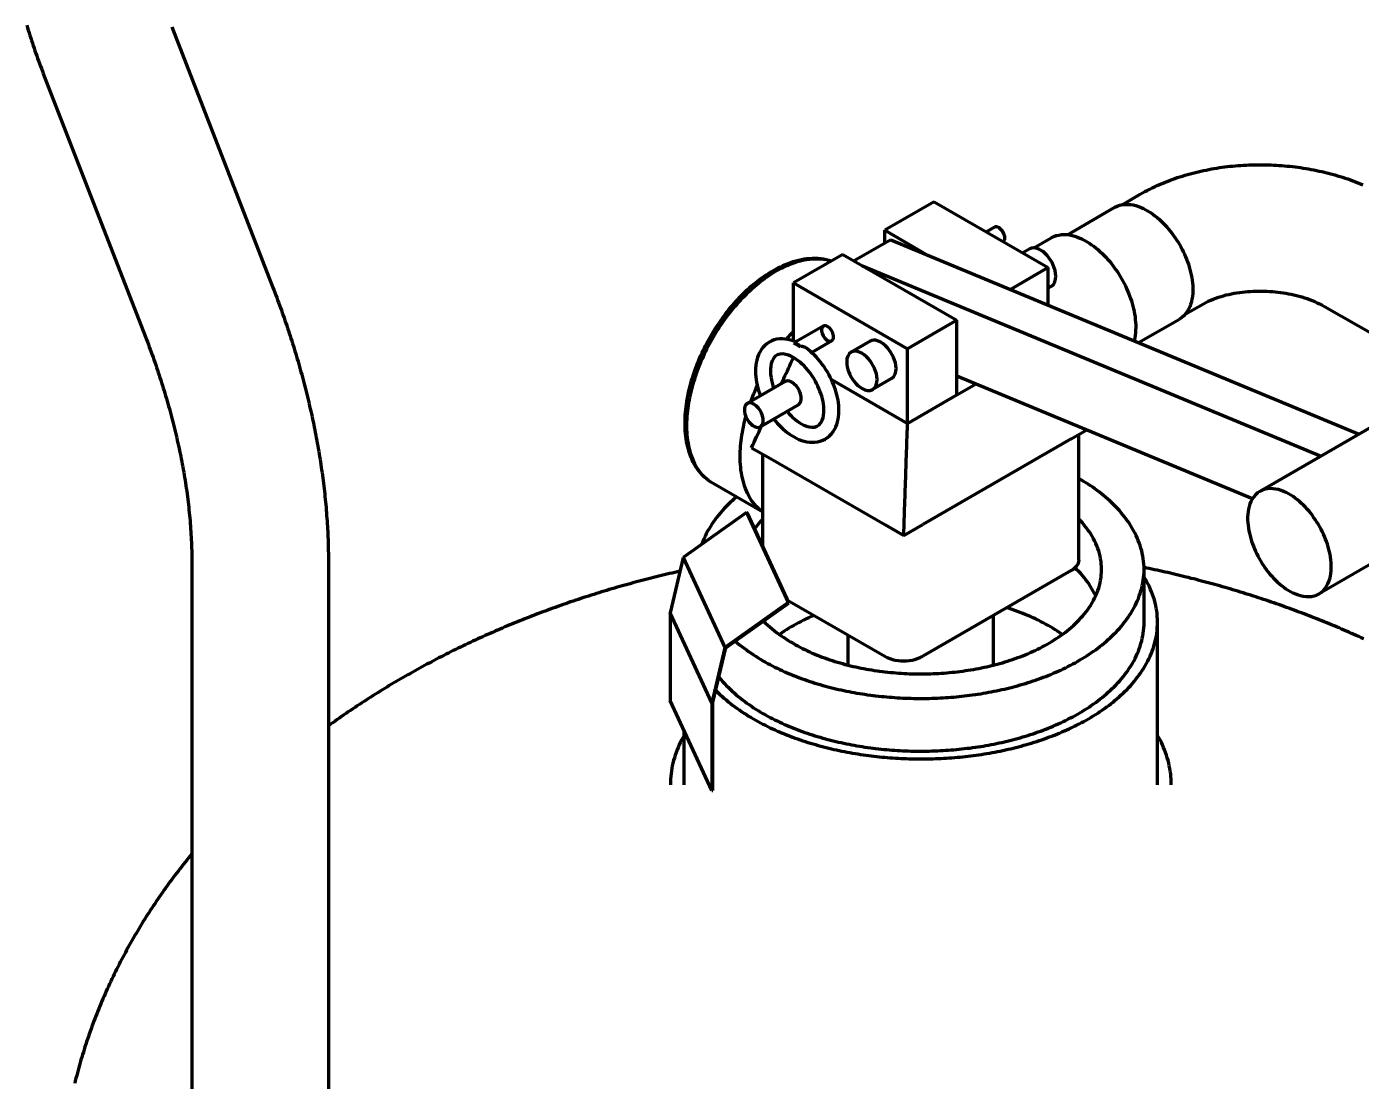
# Model space of a CAD drawing. Header units: millimetres. Extents: x 0 to 2382, y 0 to 420.
# Drawn here: x 309.3 to 334.11, y 125.02 to 144.63 of the extents above; entities that cross this region are included whole.
import ezdxf

# ---------------------------------------------------------------- set-up
doc = ezdxf.new("R2010")
doc.units = ezdxf.units.MM
doc.layers.add('01-VISIBLE', color=7, linetype='CONTINUOUS', lineweight=70)

msp = doc.modelspace()

# ---------------------------------------------------------------- linework, layer by layer
at = {"layer": '01-VISIBLE'}
for p, q in [((311.993, 144.629), (313.874, 139.78)), ((309.625, 143.71), (311.506, 138.862)), ((329.661, 141.319), (329.998, 141.514)), ((326.167, 141.374), (325.248, 140.844)), ((326.167, 141.374), (328.288, 140.15)), ((328.645, 140.762), (329.527, 141.271)), ((325.248, 140.604), (325.248, 140.844)), ((325.248, 140.844), (326.045, 140.384)), ((327.289, 140.901), (327.138, 140.814)), ((328.018, 140.515), (328.345, 140.704)), ((325.36, 140.668), (324.678, 140.275)), ((325.36, 140.668), (334.066, 137.054)), ((327.947, 140.496), (327.818, 140.422)), ((324.47, 140.395), (323.551, 139.864)), ((324.47, 140.395), (326.591, 139.17)), ((324.834, 140.184), (333.359, 136.646)), ((328.288, 140.15), (327.586, 139.744)), ((328.288, 139.452), (328.288, 140.15)), ((323.551, 138.786), (323.551, 139.864)), ((323.551, 139.864), (325.672, 138.639)), ((328.347, 139.803), (328.288, 139.77)), ((330.836, 139.284), (331.173, 139.479)), ((329.969, 138.755), (330.727, 139.192)), ((333.423, 139.429), (337.045, 137.355)), ((324.107, 139.064), (323.593, 138.767)), ((326.591, 139.17), (325.672, 138.639)), ((326.591, 137.782), (326.591, 139.17)), ((324.267, 138.786), (323.893, 138.57)), ((324.977, 138.782), (324.624, 138.577)), ((323.551, 138.476), (323.551, 138.478)), ((323.551, 138.476), (323.591, 138.453)), ((325.672, 137.251), (325.672, 138.639)), ((323.397, 138.031), (322.69, 137.623)), ((324.259, 138.067), (325.672, 137.251)), ((325.377, 138.089), (325.024, 137.885)), ((326.591, 138.136), (332.085, 135.855)), ((326.591, 137.782), (326.948, 137.988)), ((325.672, 137.251), (326.591, 137.782)), ((335.333, 137.786), (332.222, 135.99)), ((323.647, 137.598), (322.94, 137.19)), ((328.713, 136.965), (325.955, 135.373)), ((328.713, 136.965), (329.005, 137.134)), ((328.859, 134.72), (328.859, 137.05)), ((322.773, 136.802), (323.126, 136.598)), ((322.98, 134.961), (322.98, 136.683)), ((323.126, 136.598), (325.248, 135.373)), ((322.98, 135.602), (322.058, 136.135)), ((336.433, 135.881), (333.322, 134.084)), ((322.679, 135.598), (321.503, 134.76)), ((322.679, 135.598), (323.456, 133.925)), ((322.69, 135.586), (322.679, 135.598)), ((322.69, 135.586), (323.466, 133.913)), ((325.248, 135.373), (325.601, 135.169)), ((325.601, 135.169), (325.955, 135.373)), ((321.503, 134.76), (321.259, 133.734)), ((321.503, 134.76), (322.279, 133.086)), ((312.367, 134.692), (312.367, 104.92)), ((314.907, 134.692), (314.907, 104.92)), ((328.713, 134.516), (325.955, 132.924)), ((330.07, 133.557), (330.07, 134.536)), ((321.259, 133.734), (321.259, 132.099)), ((322.036, 132.061), (321.259, 133.734)), ((323.456, 133.925), (322.279, 133.086)), ((322.296, 133.079), (323.466, 133.913)), ((323.442, 133.967), (325.248, 132.924)), ((323.466, 133.913), (323.456, 133.925)), ((327.27, 132.76), (327.27, 133.683)), ((330.32, 130.535), (330.32, 133.557)), ((324.57, 132.76), (324.57, 133.315)), ((322.279, 133.086), (322.036, 132.061)), ((322.055, 132.062), (322.296, 133.079)), ((322.036, 130.426), (321.259, 132.099)), ((322.036, 132.061), (322.036, 130.426)), ((322.055, 130.429), (322.055, 132.062)), ((321.52, 130.535), (321.52, 131.538)), ((322.036, 130.426), (322.055, 130.429))]:
    msp.add_line(p, q, dxfattribs=at)
for points in [[(309.298, 144.657), (309.313, 144.609), (309.327, 144.561), (309.342, 144.513), (309.358, 144.465), (309.373, 144.418), (309.389, 144.37), (309.404, 144.322), (309.42, 144.275), (309.436, 144.227), (309.452, 144.18), (309.469, 144.133), (309.485, 144.086), (309.502, 144.038), (309.519, 143.991), (309.536, 143.944), (309.554, 143.897), (309.571, 143.85), (309.589, 143.803), (309.607, 143.757), (309.625, 143.71)], [(329.998, 141.514), (330.042, 141.539), (330.086, 141.563), (330.13, 141.586), (330.175, 141.609), (330.22, 141.632), (330.266, 141.653), (330.312, 141.674), (330.358, 141.695), (330.404, 141.715), (330.45, 141.734), (330.497, 141.753), (330.544, 141.771), (330.591, 141.788), (330.639, 141.805), (330.687, 141.822), (330.734, 141.837), (330.782, 141.852), (330.831, 141.867), (330.879, 141.881), (330.928, 141.895), (330.976, 141.908), (331.025, 141.92), (331.074, 141.932), (331.123, 141.943), (331.172, 141.954), (331.222, 141.964), (331.271, 141.974), (331.321, 141.983), (331.37, 141.992), (331.42, 142), (331.47, 142.008), (331.52, 142.015), (331.569, 142.021), (331.619, 142.028), (331.67, 142.033), (331.72, 142.038), (331.77, 142.043), (331.82, 142.047), (331.87, 142.051), (331.921, 142.054), (331.971, 142.057), (332.021, 142.059), (332.072, 142.06), (332.122, 142.062), (332.172, 142.062), (332.223, 142.062), (332.273, 142.062), (332.323, 142.061), (332.374, 142.06), (332.424, 142.058), (332.474, 142.056), (332.525, 142.054), (332.575, 142.05), (332.625, 142.047), (332.675, 142.043), (332.726, 142.038), (332.776, 142.033), (332.826, 142.027), (332.876, 142.021), (332.926, 142.015), (332.976, 142.008), (333.025, 142), (333.075, 141.992), (333.125, 141.984), (333.174, 141.975), (333.224, 141.966), (333.273, 141.956), (333.323, 141.945), (333.372, 141.934), (333.421, 141.923), (333.47, 141.911), (333.519, 141.899), (333.567, 141.886), (333.616, 141.872), (333.664, 141.858), (333.712, 141.844), (333.761, 141.829), (333.809, 141.814), (333.856, 141.798), (333.904, 141.781), (333.951, 141.764), (333.999, 141.746), (334.046, 141.728), (334.092, 141.71), (334.139, 141.691)], [(329.527, 141.271), (329.572, 141.293), (329.62, 141.31), (329.669, 141.321), (329.719, 141.326), (329.769, 141.326), (329.82, 141.322), (329.869, 141.314), (329.918, 141.302), (329.966, 141.286), (330.013, 141.268), (330.059, 141.247), (330.104, 141.224), (330.148, 141.199), (330.19, 141.172), (330.232, 141.143), (330.272, 141.113), (330.312, 141.081), (330.35, 141.048), (330.387, 141.014), (330.423, 140.979), (330.458, 140.942), (330.492, 140.905), (330.525, 140.867), (330.557, 140.828), (330.588, 140.788), (330.618, 140.747), (330.646, 140.706), (330.674, 140.664), (330.701, 140.621), (330.727, 140.578), (330.752, 140.534), (330.775, 140.489), (330.798, 140.444), (330.819, 140.398), (330.839, 140.352), (330.858, 140.305), (330.876, 140.258), (330.893, 140.211), (330.908, 140.163), (330.922, 140.114), (330.935, 140.065), (330.946, 140.016), (330.955, 139.966), (330.963, 139.917), (330.969, 139.867), (330.973, 139.816), (330.975, 139.766), (330.975, 139.715), (330.973, 139.665), (330.968, 139.615), (330.96, 139.565), (330.949, 139.516), (330.935, 139.467), (330.918, 139.42), (330.896, 139.374), (330.871, 139.331), (330.841, 139.29), (330.807, 139.253), (330.769, 139.22), (330.727, 139.192)], [(327.369, 140.893), (327.357, 140.899), (327.344, 140.904), (327.33, 140.907), (327.316, 140.908), (327.302, 140.906), (327.289, 140.901)], [(327.457, 140.629), (327.48, 140.674), (327.48, 140.726), (327.465, 140.775), (327.442, 140.821), (327.409, 140.861), (327.369, 140.893)], [(328.345, 140.704), (328.39, 140.727), (328.437, 140.744), (328.486, 140.756), (328.535, 140.763), (328.585, 140.765), (328.635, 140.763), (328.685, 140.757), (328.734, 140.747), (328.783, 140.734), (328.83, 140.718), (328.877, 140.699), (328.922, 140.679), (328.967, 140.656), (329.01, 140.631), (329.053, 140.605), (329.094, 140.576), (329.135, 140.547), (329.174, 140.516), (329.213, 140.484), (329.25, 140.451), (329.287, 140.417), (329.322, 140.382), (329.357, 140.345), (329.391, 140.308), (329.424, 140.27), (329.455, 140.232), (329.486, 140.192), (329.516, 140.152), (329.545, 140.111), (329.573, 140.07), (329.601, 140.028), (329.627, 139.985), (329.652, 139.942), (329.676, 139.898), (329.7, 139.854), (329.722, 139.809), (329.743, 139.764), (329.764, 139.718), (329.783, 139.672), (329.801, 139.625), (329.818, 139.578), (329.834, 139.53), (329.848, 139.482), (329.861, 139.434), (329.874, 139.386), (329.884, 139.337), (329.893, 139.287), (329.901, 139.238), (329.907, 139.188), (329.911, 139.138), (329.914, 139.088), (329.915, 139.038), (329.913, 138.988), (329.91, 138.938), (329.903, 138.888), (329.895, 138.839), (329.883, 138.79)], [(328.147, 140.476), (328.116, 140.492), (328.083, 140.505), (328.049, 140.513), (328.014, 140.515), (327.979, 140.51), (327.947, 140.496)], [(328.347, 139.803), (328.387, 139.838), (328.413, 139.884), (328.426, 139.936), (328.43, 139.989), (328.426, 140.042), (328.416, 140.094), (328.401, 140.145), (328.382, 140.195), (328.359, 140.243), (328.333, 140.289), (328.302, 140.333), (328.269, 140.374), (328.232, 140.412), (328.191, 140.447), (328.147, 140.476)], [(323.173, 140.094), (323.218, 140.12), (323.263, 140.144), (323.309, 140.167), (323.356, 140.189), (323.403, 140.209), (323.451, 140.228), (323.5, 140.246), (323.549, 140.262), (323.598, 140.277), (323.648, 140.29), (323.699, 140.301), (323.75, 140.31), (323.801, 140.317), (323.852, 140.322), (323.904, 140.325), (323.955, 140.325), (324.007, 140.323), (324.058, 140.319), (324.109, 140.311), (324.16, 140.301), (324.21, 140.288), (324.259, 140.273)], [(323.233, 140.089), (323.277, 140.114), (323.322, 140.137), (323.368, 140.16), (323.414, 140.182), (323.461, 140.202), (323.508, 140.221), (323.556, 140.239), (323.605, 140.255), (323.654, 140.269), (323.703, 140.282), (323.753, 140.292), (323.803, 140.301), (323.854, 140.308), (323.905, 140.313), (323.956, 140.315), (324.007, 140.315), (324.058, 140.312), (324.108, 140.306), (324.159, 140.298), (324.208, 140.286), (324.257, 140.272)], [(322.058, 136.135), (322.015, 136.161), (321.974, 136.189), (321.935, 136.22), (321.897, 136.254), (321.862, 136.289), (321.828, 136.326), (321.796, 136.365), (321.767, 136.405), (321.739, 136.447), (321.713, 136.49), (321.69, 136.534), (321.668, 136.579), (321.648, 136.625), (321.63, 136.671), (321.614, 136.719), (321.599, 136.766), (321.587, 136.815), (321.575, 136.864), (321.566, 136.913), (321.557, 136.962), (321.551, 137.011), (321.545, 137.061), (321.541, 137.111), (321.538, 137.161), (321.536, 137.211), (321.536, 137.261), (321.536, 137.311), (321.538, 137.361), (321.541, 137.411), (321.544, 137.461), (321.549, 137.511), (321.555, 137.56), (321.561, 137.61), (321.569, 137.659), (321.577, 137.709), (321.586, 137.758), (321.596, 137.807), (321.607, 137.856), (321.619, 137.905), (321.631, 137.953), (321.644, 138.001), (321.658, 138.049), (321.672, 138.097), (321.687, 138.145), (321.703, 138.193), (321.72, 138.24), (321.737, 138.287), (321.754, 138.334), (321.773, 138.38), (321.792, 138.426), (321.811, 138.472), (321.832, 138.518), (321.852, 138.564), (321.874, 138.609), (321.896, 138.654), (321.918, 138.698), (321.941, 138.743), (321.965, 138.787), (321.989, 138.831), (322.014, 138.874), (322.039, 138.917), (322.065, 138.96), (322.092, 139.003), (322.118, 139.045), (322.146, 139.087), (322.174, 139.128), (322.202, 139.169), (322.231, 139.21), (322.261, 139.25), (322.291, 139.29), (322.322, 139.33), (322.353, 139.369), (322.384, 139.408), (322.417, 139.446), (322.449, 139.484), (322.482, 139.522), (322.516, 139.559), (322.55, 139.595), (322.585, 139.631), (322.621, 139.666), (322.656, 139.701), (322.693, 139.736), (322.73, 139.769), (322.767, 139.802), (322.805, 139.835), (322.844, 139.867), (322.883, 139.898), (322.923, 139.928), (322.963, 139.958), (323.004, 139.987), (323.045, 140.015), (323.087, 140.043), (323.13, 140.069), (323.173, 140.094)], [(322.058, 136.135), (322.015, 136.161), (321.974, 136.19), (321.935, 136.222), (321.897, 136.257), (321.863, 136.293), (321.83, 136.331), (321.799, 136.371), (321.771, 136.413), (321.745, 136.456), (321.721, 136.501), (321.699, 136.546), (321.679, 136.592), (321.661, 136.639), (321.645, 136.687), (321.63, 136.736), (321.618, 136.784), (321.607, 136.834), (321.598, 136.883), (321.59, 136.933), (321.583, 136.983), (321.578, 137.033), (321.575, 137.084), (321.572, 137.134), (321.571, 137.184), (321.571, 137.235), (321.572, 137.285), (321.574, 137.336), (321.578, 137.386), (321.582, 137.436), (321.587, 137.486), (321.593, 137.536), (321.6, 137.586), (321.608, 137.636), (321.617, 137.686), (321.627, 137.735), (321.637, 137.785), (321.648, 137.834), (321.66, 137.883), (321.673, 137.932), (321.686, 137.98), (321.701, 138.029), (321.716, 138.077), (321.731, 138.125), (321.747, 138.173), (321.764, 138.22), (321.782, 138.268), (321.8, 138.315), (321.819, 138.361), (321.838, 138.408), (321.858, 138.454), (321.879, 138.5), (321.9, 138.546), (321.921, 138.592), (321.944, 138.637), (321.967, 138.682), (321.99, 138.727), (322.014, 138.771), (322.039, 138.815), (322.064, 138.859), (322.089, 138.902), (322.115, 138.945), (322.142, 138.988), (322.169, 139.031), (322.197, 139.073), (322.225, 139.114), (322.254, 139.156), (322.284, 139.197), (322.313, 139.238), (322.344, 139.278), (322.375, 139.318), (322.406, 139.357), (322.438, 139.396), (322.47, 139.435), (322.503, 139.473), (322.537, 139.511), (322.571, 139.548), (322.606, 139.585), (322.641, 139.621), (322.676, 139.657), (322.712, 139.692), (322.749, 139.726), (322.786, 139.76), (322.824, 139.794), (322.862, 139.827), (322.901, 139.859), (322.941, 139.89), (322.981, 139.921), (323.021, 139.951), (323.062, 139.98), (323.104, 140.009), (323.146, 140.036), (323.189, 140.063), (323.233, 140.089)], [(313.874, 139.78), (313.892, 139.734), (313.91, 139.687), (313.928, 139.64), (313.945, 139.593), (313.963, 139.546), (313.98, 139.499), (313.998, 139.451), (314.015, 139.404), (314.032, 139.357), (314.049, 139.31), (314.065, 139.262), (314.082, 139.215), (314.098, 139.168), (314.115, 139.12), (314.131, 139.073), (314.147, 139.025), (314.163, 138.977), (314.178, 138.93), (314.194, 138.882), (314.209, 138.834), (314.225, 138.786), (314.24, 138.738), (314.255, 138.69), (314.27, 138.643), (314.284, 138.595), (314.299, 138.546), (314.313, 138.498), (314.328, 138.45), (314.342, 138.402), (314.356, 138.354), (314.37, 138.306), (314.383, 138.257), (314.397, 138.209), (314.41, 138.16), (314.423, 138.112), (314.436, 138.064), (314.449, 138.015), (314.462, 137.966), (314.474, 137.918), (314.487, 137.869), (314.499, 137.82), (314.511, 137.772), (314.523, 137.723), (314.535, 137.674), (314.546, 137.625), (314.558, 137.576), (314.569, 137.527), (314.58, 137.479), (314.591, 137.43), (314.602, 137.38), (314.613, 137.331), (314.623, 137.282), (314.633, 137.233), (314.643, 137.184), (314.653, 137.135), (314.663, 137.085), (314.673, 137.036), (314.682, 136.987), (314.691, 136.938), (314.7, 136.888), (314.709, 136.839), (314.718, 136.789), (314.726, 136.74), (314.735, 136.69), (314.743, 136.641), (314.751, 136.591), (314.759, 136.542), (314.766, 136.492), (314.774, 136.442), (314.781, 136.393), (314.788, 136.343), (314.795, 136.293), (314.802, 136.243), (314.808, 136.194), (314.814, 136.144), (314.82, 136.094), (314.826, 136.044), (314.832, 135.994), (314.838, 135.944), (314.843, 135.894), (314.848, 135.844), (314.853, 135.794), (314.858, 135.744), (314.862, 135.694), (314.866, 135.644), (314.871, 135.594), (314.874, 135.544), (314.878, 135.494), (314.882, 135.444), (314.885, 135.394), (314.888, 135.344), (314.891, 135.294), (314.893, 135.244), (314.896, 135.194), (314.898, 135.143), (314.9, 135.093), (314.901, 135.043), (314.903, 134.993), (314.904, 134.943), (314.905, 134.892), (314.906, 134.842), (314.907, 134.792), (314.907, 134.742), (314.907, 134.692)], [(331.173, 139.479), (331.217, 139.503), (331.263, 139.525), (331.309, 139.546), (331.356, 139.565), (331.404, 139.583), (331.452, 139.599), (331.5, 139.614), (331.549, 139.628), (331.598, 139.641), (331.647, 139.652), (331.697, 139.663), (331.747, 139.672), (331.797, 139.68), (331.847, 139.688), (331.897, 139.694), (331.948, 139.699), (331.998, 139.704), (332.049, 139.707), (332.099, 139.71), (332.15, 139.712), (332.201, 139.712), (332.252, 139.712), (332.302, 139.711), (332.353, 139.709), (332.404, 139.707), (332.454, 139.703), (332.505, 139.698), (332.555, 139.693), (332.605, 139.687), (332.656, 139.68), (332.706, 139.672), (332.756, 139.663), (332.805, 139.653), (332.855, 139.642), (332.904, 139.63), (332.953, 139.617), (333.002, 139.604), (333.051, 139.589), (333.099, 139.573), (333.147, 139.556), (333.194, 139.538), (333.241, 139.519), (333.287, 139.498), (333.333, 139.477), (333.378, 139.454), (333.423, 139.429)], [(323.423, 138.818), (323.444, 138.843), (323.465, 138.868), (323.486, 138.893), (323.507, 138.917), (323.529, 138.941), (323.551, 138.965)], [(324.107, 139.064), (324.078, 139.024), (324.075, 138.974), (324.086, 138.925), (324.107, 138.879), (324.136, 138.838), (324.173, 138.803), (324.218, 138.781), (324.267, 138.786)], [(324.187, 139.056), (324.175, 139.062), (324.162, 139.067), (324.148, 139.07), (324.134, 139.071), (324.12, 139.069), (324.107, 139.064)], [(324.267, 138.786), (324.297, 138.829), (324.299, 138.882), (324.285, 138.933), (324.261, 138.981), (324.229, 139.023), (324.187, 139.056)], [(311.506, 138.862), (311.524, 138.815), (311.542, 138.768), (311.56, 138.72), (311.577, 138.673), (311.595, 138.626), (311.612, 138.579), (311.629, 138.531), (311.646, 138.484), (311.663, 138.437), (311.68, 138.389), (311.696, 138.341), (311.713, 138.294), (311.729, 138.246), (311.745, 138.198), (311.761, 138.15), (311.776, 138.103), (311.792, 138.055), (311.807, 138.007), (311.822, 137.959), (311.837, 137.911), (311.852, 137.862), (311.867, 137.814), (311.881, 137.766), (311.896, 137.718), (311.91, 137.669), (311.924, 137.621), (311.937, 137.572), (311.951, 137.524), (311.964, 137.475), (311.977, 137.427), (311.99, 137.378), (312.003, 137.329), (312.016, 137.28), (312.028, 137.232), (312.04, 137.183), (312.052, 137.134), (312.064, 137.085), (312.076, 137.036), (312.087, 136.987), (312.098, 136.938), (312.109, 136.889), (312.12, 136.839), (312.131, 136.79), (312.141, 136.741), (312.152, 136.692), (312.162, 136.642), (312.171, 136.593), (312.181, 136.543), (312.19, 136.494), (312.199, 136.444), (312.208, 136.395), (312.217, 136.345), (312.226, 136.295), (312.234, 136.246), (312.242, 136.196), (312.25, 136.146), (312.257, 136.096), (312.265, 136.047), (312.272, 135.997), (312.279, 135.947), (312.285, 135.897), (312.292, 135.847), (312.298, 135.797), (312.304, 135.747), (312.31, 135.697), (312.315, 135.647), (312.32, 135.597), (312.325, 135.547), (312.33, 135.496), (312.334, 135.446), (312.338, 135.396), (312.342, 135.346), (312.346, 135.296), (312.349, 135.245), (312.352, 135.195), (312.355, 135.145), (312.357, 135.094), (312.36, 135.044), (312.362, 134.994), (312.363, 134.943), (312.365, 134.893), (312.366, 134.843), (312.367, 134.792), (312.367, 134.742), (312.367, 134.692)], [(323.101, 138.764), (323.058, 138.735), (323.018, 138.702), (322.982, 138.664), (322.951, 138.622), (322.924, 138.578), (322.901, 138.531), (322.883, 138.482), (322.868, 138.431), (322.857, 138.38), (322.85, 138.329), (322.846, 138.277), (322.845, 138.224), (322.847, 138.172), (322.851, 138.12), (322.858, 138.068), (322.866, 138.017), (322.877, 137.966), (322.89, 137.915), (322.904, 137.865), (322.921, 137.815), (322.939, 137.766)], [(323.595, 138.768), (323.548, 138.787), (323.499, 138.802), (323.449, 138.814), (323.398, 138.822), (323.347, 138.825), (323.296, 138.824), (323.245, 138.817), (323.195, 138.805), (323.147, 138.787), (323.101, 138.764)], [(323.593, 138.767), (323.588, 138.763), (323.583, 138.759), (323.578, 138.755), (323.573, 138.751), (323.568, 138.747), (323.563, 138.744)], [(323.621, 138.729), (323.612, 138.734), (323.603, 138.738), (323.593, 138.741), (323.583, 138.743), (323.573, 138.744), (323.563, 138.744)], [(323.621, 138.713), (323.612, 138.718), (323.602, 138.724), (323.592, 138.729), (323.583, 138.734), (323.573, 138.739), (323.563, 138.744)], [(323.597, 138.767), (323.596, 138.768), (323.596, 138.768), (323.595, 138.768), (323.594, 138.767), (323.594, 138.767), (323.593, 138.767)], [(323.68, 138.676), (323.672, 138.686), (323.663, 138.696), (323.653, 138.705), (323.643, 138.714), (323.633, 138.722), (323.621, 138.729)], [(323.68, 138.676), (323.671, 138.682), (323.661, 138.689), (323.651, 138.695), (323.641, 138.701), (323.631, 138.707), (323.621, 138.713)], [(325.177, 138.762), (325.146, 138.778), (325.113, 138.79), (325.079, 138.798), (325.044, 138.8), (325.009, 138.795), (324.977, 138.782)], [(325.377, 138.089), (325.417, 138.124), (325.443, 138.17), (325.456, 138.221), (325.46, 138.274), (325.456, 138.327), (325.446, 138.38), (325.432, 138.431), (325.412, 138.48), (325.389, 138.528), (325.363, 138.574), (325.333, 138.618), (325.299, 138.66), (325.262, 138.698), (325.221, 138.732), (325.177, 138.762)], [(323.551, 138.477), (323.506, 138.501), (323.458, 138.521), (323.408, 138.536), (323.357, 138.544), (323.306, 138.543), (323.256, 138.529), (323.213, 138.501), (323.18, 138.461), (323.156, 138.415), (323.14, 138.366), (323.131, 138.315), (323.126, 138.264), (323.125, 138.212), (323.128, 138.16), (323.135, 138.109), (323.144, 138.058), (323.155, 138.007), (323.169, 137.958), (323.185, 137.908)], [(323.324, 137.989), (323.347, 138.038), (323.37, 138.086), (323.392, 138.135), (323.415, 138.184), (323.438, 138.232), (323.46, 138.281), (323.483, 138.33), (323.505, 138.379), (323.528, 138.427), (323.551, 138.476)], [(323.433, 137.474), (323.466, 137.436), (323.501, 137.4), (323.537, 137.365), (323.576, 137.331), (323.615, 137.3), (323.657, 137.271), (323.7, 137.245), (323.745, 137.222), (323.792, 137.203), (323.841, 137.189), (323.891, 137.182), (323.941, 137.185), (323.989, 137.199), (324.031, 137.227), (324.063, 137.266), (324.086, 137.311), (324.102, 137.359), (324.112, 137.409), (324.117, 137.459), (324.118, 137.509), (324.115, 137.56), (324.11, 137.61), (324.101, 137.66), (324.09, 137.709), (324.077, 137.758), (324.062, 137.807), (324.045, 137.854), (324.026, 137.901), (324.006, 137.947), (323.983, 137.993), (323.959, 138.037), (323.934, 138.081), (323.907, 138.124), (323.878, 138.165), (323.848, 138.206), (323.817, 138.245), (323.784, 138.284), (323.749, 138.321), (323.713, 138.356), (323.675, 138.389), (323.636, 138.421), (323.594, 138.45), (323.551, 138.477)], [(323.792, 138.654), (323.775, 138.664), (323.757, 138.673), (323.738, 138.679), (323.719, 138.682), (323.699, 138.682), (323.68, 138.676)], [(324.141, 136.963), (324.184, 136.991), (324.222, 137.023), (324.257, 137.059), (324.288, 137.099), (324.315, 137.142), (324.338, 137.187), (324.357, 137.234), (324.371, 137.282), (324.383, 137.331), (324.391, 137.381), (324.396, 137.431), (324.398, 137.482), (324.397, 137.532), (324.394, 137.583), (324.389, 137.633), (324.382, 137.683), (324.372, 137.733), (324.361, 137.782), (324.348, 137.831), (324.333, 137.879), (324.317, 137.927), (324.299, 137.974), (324.28, 138.021), (324.259, 138.067), (324.237, 138.112), (324.213, 138.157), (324.188, 138.201), (324.162, 138.244), (324.135, 138.286), (324.106, 138.328), (324.076, 138.369), (324.045, 138.408), (324.013, 138.447), (323.979, 138.485), (323.944, 138.521), (323.908, 138.556), (323.871, 138.59), (323.832, 138.623), (323.792, 138.654)], [(324.624, 138.577), (324.585, 138.545), (324.56, 138.501), (324.546, 138.453), (324.541, 138.403), (324.543, 138.353), (324.551, 138.303), (324.563, 138.254), (324.58, 138.206), (324.6, 138.16), (324.624, 138.116), (324.65, 138.073), (324.68, 138.032), (324.713, 137.994), (324.749, 137.959), (324.789, 137.927), (324.831, 137.9), (324.877, 137.879), (324.926, 137.867), (324.976, 137.868), (325.024, 137.885)], [(324.824, 138.558), (324.792, 138.574), (324.76, 138.586), (324.725, 138.594), (324.69, 138.596), (324.656, 138.591), (324.624, 138.577)], [(325.024, 137.885), (325.063, 137.919), (325.089, 137.966), (325.103, 138.017), (325.106, 138.07), (325.103, 138.123), (325.093, 138.175), (325.078, 138.227), (325.059, 138.276), (325.036, 138.324), (325.009, 138.37), (324.979, 138.414), (324.945, 138.455), (324.908, 138.494), (324.868, 138.528), (324.824, 138.558)], [(322.759, 137.663), (322.778, 137.712), (322.797, 137.761), (322.817, 137.809), (322.837, 137.858), (322.858, 137.906), (322.88, 137.954)], [(323.522, 138.019), (323.503, 138.029), (323.482, 138.036), (323.461, 138.041), (323.439, 138.043), (323.418, 138.039), (323.397, 138.031)], [(323.647, 137.598), (323.684, 137.639), (323.698, 137.692), (323.697, 137.747), (323.685, 137.801), (323.665, 137.853), (323.638, 137.902), (323.606, 137.946), (323.567, 137.986), (323.522, 138.019)], [(322.69, 137.623), (322.655, 137.585), (322.64, 137.535), (322.64, 137.482), (322.65, 137.431), (322.667, 137.381), (322.69, 137.334), (322.719, 137.29), (322.754, 137.251), (322.793, 137.216), (322.839, 137.19), (322.89, 137.178), (322.94, 137.19)], [(322.815, 137.61), (322.796, 137.62), (322.775, 137.628), (322.754, 137.633), (322.732, 137.634), (322.711, 137.631), (322.69, 137.623)], [(322.94, 137.19), (322.977, 137.23), (322.991, 137.284), (322.99, 137.339), (322.978, 137.393), (322.958, 137.445), (322.931, 137.493), (322.899, 137.538), (322.86, 137.578), (322.815, 137.61)], [(322.98, 135.607), (322.94, 135.637), (322.903, 135.67), (322.867, 135.706), (322.834, 135.743), (322.802, 135.782), (322.773, 135.823), (322.746, 135.865), (322.721, 135.909), (322.698, 135.954), (322.678, 135.999), (322.659, 136.046), (322.642, 136.093), (322.627, 136.141), (322.614, 136.189), (322.602, 136.238), (322.592, 136.287), (322.583, 136.336), (322.576, 136.386), (322.571, 136.436), (322.566, 136.486), (322.563, 136.536), (322.561, 136.586), (322.561, 136.636), (322.561, 136.686), (322.563, 136.737), (322.566, 136.787), (322.569, 136.837), (322.574, 136.887), (322.579, 136.936), (322.586, 136.986), (322.593, 137.036), (322.602, 137.085), (322.611, 137.135), (322.621, 137.184), (322.631, 137.233), (322.643, 137.282), (322.655, 137.33), (322.668, 137.379)], [(322.773, 136.802), (322.796, 136.852), (322.819, 136.902), (322.842, 136.951), (322.865, 137.001), (322.888, 137.051), (322.912, 137.1), (322.935, 137.15), (322.958, 137.2)], [(323.187, 137.332), (323.219, 137.293), (323.252, 137.255), (323.287, 137.218), (323.322, 137.182), (323.359, 137.148), (323.398, 137.115), (323.437, 137.084), (323.478, 137.054), (323.52, 137.026), (323.564, 137.001), (323.608, 136.977), (323.654, 136.956), (323.702, 136.938), (323.75, 136.923), (323.799, 136.912), (323.849, 136.905), (323.9, 136.902), (323.95, 136.904), (324, 136.911), (324.049, 136.923), (324.096, 136.94), (324.141, 136.963)], [(325.601, 135.169), (325.603, 135.22), (325.605, 135.271), (325.607, 135.321), (325.608, 135.372), (325.61, 135.423), (325.612, 135.474), (325.613, 135.525), (325.615, 135.575), (325.617, 135.626), (325.619, 135.677), (325.62, 135.728), (325.622, 135.778), (325.624, 135.829), (325.626, 135.88), (325.627, 135.931), (325.629, 135.982), (325.631, 136.032), (325.632, 136.083), (325.634, 136.134), (325.636, 136.185), (325.638, 136.236), (325.639, 136.286), (325.641, 136.337), (325.643, 136.388), (325.644, 136.439), (325.646, 136.489), (325.648, 136.54), (325.65, 136.591), (325.651, 136.642), (325.653, 136.693), (325.655, 136.743), (325.657, 136.794), (325.658, 136.845), (325.66, 136.896), (325.662, 136.946), (325.663, 136.997), (325.665, 137.048), (325.667, 137.099), (325.669, 137.15), (325.67, 137.2), (325.672, 137.251)], [(330.07, 134.536), (330.069, 134.587), (330.066, 134.638), (330.061, 134.688), (330.055, 134.738), (330.047, 134.788), (330.037, 134.838), (330.025, 134.887), (330.011, 134.936), (329.996, 134.984), (329.98, 135.032), (329.962, 135.079), (329.942, 135.126), (329.921, 135.172), (329.898, 135.217), (329.875, 135.262), (329.849, 135.306), (329.823, 135.35), (329.796, 135.392), (329.767, 135.434), (329.738, 135.475), (329.707, 135.516), (329.676, 135.555), (329.643, 135.594), (329.61, 135.632), (329.576, 135.67), (329.541, 135.706), (329.505, 135.742), (329.469, 135.778), (329.432, 135.812), (329.394, 135.846), (329.356, 135.879), (329.317, 135.912), (329.278, 135.944), (329.238, 135.975), (329.198, 136.006), (329.157, 136.035), (329.116, 136.065), (329.074, 136.093), (329.032, 136.121), (328.989, 136.149), (328.946, 136.176), (328.903, 136.202), (328.859, 136.228)], [(332.222, 135.99), (332.18, 135.962), (332.143, 135.928), (332.11, 135.89), (332.081, 135.848), (332.057, 135.804), (332.038, 135.757), (332.022, 135.709), (332.011, 135.66), (332.002, 135.611), (331.997, 135.56), (331.995, 135.51), (331.995, 135.46), (331.997, 135.409), (332.002, 135.359), (332.008, 135.309), (332.017, 135.259), (332.027, 135.21), (332.039, 135.161), (332.052, 135.112), (332.067, 135.064), (332.084, 135.016), (332.102, 134.969), (332.121, 134.922), (332.141, 134.876), (332.163, 134.831), (332.186, 134.786), (332.21, 134.741), (332.235, 134.698), (332.261, 134.655), (332.289, 134.612), (332.317, 134.571), (332.347, 134.53), (332.378, 134.49), (332.41, 134.451), (332.443, 134.413), (332.477, 134.376), (332.513, 134.34), (332.549, 134.305), (332.587, 134.272), (332.626, 134.24), (332.666, 134.209), (332.707, 134.18), (332.749, 134.152), (332.793, 134.127), (332.838, 134.104), (332.884, 134.084), (332.931, 134.066), (332.98, 134.052), (333.029, 134.041), (333.079, 134.035), (333.129, 134.033), (333.18, 134.037), (333.229, 134.046), (333.277, 134.062), (333.322, 134.084)], [(332.664, 135.989), (332.616, 136.007), (332.568, 136.022), (332.518, 136.033), (332.468, 136.039), (332.417, 136.041), (332.366, 136.038), (332.316, 136.028), (332.268, 136.012), (332.222, 135.99)], [(333.322, 134.084), (333.364, 134.112), (333.402, 134.146), (333.435, 134.184), (333.463, 134.225), (333.487, 134.27), (333.506, 134.316), (333.522, 134.364), (333.533, 134.413), (333.542, 134.463), (333.547, 134.513), (333.55, 134.563), (333.55, 134.614), (333.547, 134.664), (333.543, 134.714), (333.536, 134.764), (333.528, 134.814), (333.518, 134.863), (333.506, 134.912), (333.492, 134.96), (333.477, 135.008), (333.461, 135.056), (333.443, 135.103), (333.424, 135.15), (333.404, 135.196), (333.382, 135.241), (333.36, 135.286), (333.336, 135.331), (333.311, 135.374), (333.284, 135.417), (333.257, 135.46), (333.228, 135.501), (333.199, 135.542), (333.168, 135.582), (333.136, 135.621), (333.103, 135.659), (333.069, 135.696), (333.034, 135.732), (332.997, 135.767), (332.96, 135.8), (332.921, 135.832), (332.881, 135.863), (332.84, 135.892), (332.798, 135.92), (332.755, 135.945), (332.71, 135.968), (332.664, 135.989)], [(322.49, 135.885), (322.45, 135.851), (322.411, 135.816), (322.373, 135.78), (322.335, 135.744), (322.298, 135.707), (322.262, 135.669), (322.227, 135.63), (322.193, 135.591), (322.16, 135.55), (322.127, 135.509), (322.096, 135.468), (322.066, 135.425), (322.036, 135.382), (322.008, 135.337), (321.982, 135.292), (321.956, 135.247), (321.932, 135.2), (321.909, 135.153), (321.888, 135.105), (321.869, 135.057), (321.851, 135.008)], [(322.98, 135.476), (322.953, 135.447), (322.926, 135.417), (322.9, 135.387), (322.875, 135.356), (322.85, 135.325), (322.826, 135.293)], [(329.28, 134.536), (329.278, 134.587), (329.275, 134.637), (329.269, 134.687), (329.262, 134.736), (329.252, 134.786), (329.24, 134.834), (329.226, 134.883), (329.21, 134.93), (329.192, 134.977), (329.172, 135.023), (329.15, 135.069), (329.127, 135.114), (329.103, 135.157), (329.077, 135.2), (329.049, 135.242), (329.02, 135.283), (328.99, 135.324), (328.959, 135.363), (328.927, 135.402), (328.893, 135.439), (328.859, 135.476)], [(328.859, 134.72), (328.853, 134.677), (328.837, 134.636), (328.813, 134.599), (328.783, 134.567), (328.749, 134.54), (328.713, 134.516)], [(321.442, 134.504), (321.393, 134.493), (321.344, 134.482), (321.295, 134.471), (321.246, 134.46), (321.197, 134.448), (321.148, 134.436), (321.099, 134.425), (321.05, 134.413), (321.002, 134.401), (320.953, 134.389), (320.904, 134.376), (320.855, 134.364), (320.807, 134.351), (320.758, 134.339), (320.709, 134.326), (320.661, 134.313), (320.612, 134.3), (320.564, 134.287), (320.515, 134.274), (320.467, 134.26), (320.418, 134.247), (320.37, 134.233), (320.322, 134.219), (320.273, 134.206), (320.225, 134.192), (320.177, 134.177), (320.129, 134.163), (320.08, 134.149), (320.032, 134.134), (319.984, 134.12), (319.936, 134.105), (319.888, 134.09), (319.84, 134.075), (319.792, 134.06), (319.744, 134.044), (319.696, 134.029), (319.649, 134.014), (319.601, 133.998), (319.553, 133.982), (319.505, 133.966), (319.458, 133.95), (319.41, 133.934), (319.363, 133.918), (319.315, 133.901), (319.268, 133.885), (319.22, 133.868), (319.173, 133.851), (319.126, 133.834), (319.078, 133.817), (319.031, 133.8), (318.984, 133.783), (318.937, 133.765), (318.89, 133.748), (318.842, 133.73), (318.795, 133.712), (318.749, 133.694), (318.702, 133.676), (318.655, 133.658), (318.608, 133.64), (318.561, 133.621), (318.515, 133.603), (318.468, 133.584), (318.421, 133.565), (318.375, 133.546), (318.328, 133.527), (318.282, 133.508), (318.235, 133.488), (318.189, 133.469), (318.143, 133.449), (318.097, 133.429), (318.05, 133.409), (318.004, 133.389), (317.958, 133.369), (317.912, 133.349), (317.866, 133.329), (317.82, 133.308), (317.775, 133.287), (317.729, 133.267), (317.683, 133.246), (317.637, 133.225), (317.592, 133.203), (317.546, 133.182), (317.501, 133.161), (317.456, 133.139), (317.41, 133.117), (317.365, 133.095), (317.32, 133.073), (317.275, 133.051), (317.229, 133.029), (317.184, 133.007), (317.14, 132.984), (317.095, 132.962), (317.05, 132.939), (317.005, 132.916), (316.96, 132.893), (316.916, 132.87), (316.871, 132.846), (316.827, 132.823), (316.782, 132.799), (316.738, 132.776), (316.694, 132.752), (316.65, 132.728), (316.606, 132.704), (316.561, 132.679), (316.517, 132.655), (316.474, 132.631), (316.43, 132.606), (316.386, 132.581), (316.342, 132.556), (316.299, 132.531), (316.255, 132.506), (316.212, 132.481), (316.168, 132.455), (316.125, 132.43), (316.082, 132.404), (316.039, 132.378), (315.996, 132.352), (315.953, 132.326), (315.91, 132.3), (315.867, 132.274), (315.824, 132.247), (315.782, 132.22), (315.739, 132.194), (315.697, 132.167), (315.654, 132.14), (315.612, 132.112), (315.57, 132.085), (315.528, 132.058), (315.486, 132.03), (315.444, 132.002), (315.402, 131.975), (315.36, 131.947), (315.319, 131.918), (315.277, 131.89), (315.236, 131.862), (315.194, 131.833), (315.153, 131.805), (315.112, 131.776), (315.071, 131.747), (315.03, 131.718), (314.989, 131.689), (314.948, 131.659), (314.907, 131.63)], [(322.985, 132.842), (323.029, 132.817), (323.073, 132.793), (323.117, 132.769), (323.161, 132.746), (323.206, 132.723), (323.251, 132.701), (323.297, 132.68), (323.342, 132.658), (323.388, 132.638), (323.434, 132.618), (323.48, 132.598), (323.526, 132.579), (323.573, 132.56), (323.62, 132.542), (323.667, 132.524), (323.714, 132.507), (323.761, 132.49), (323.809, 132.473), (323.856, 132.457), (323.904, 132.442), (323.952, 132.427), (324, 132.412), (324.048, 132.398), (324.096, 132.384), (324.145, 132.371), (324.193, 132.358), (324.242, 132.345), (324.29, 132.333), (324.339, 132.321), (324.388, 132.309), (324.437, 132.298), (324.486, 132.288), (324.535, 132.278), (324.585, 132.268), (324.634, 132.258), (324.683, 132.249), (324.733, 132.24), (324.782, 132.232), (324.832, 132.224), (324.881, 132.217), (324.931, 132.209), (324.981, 132.202), (325.031, 132.196), (325.08, 132.19), (325.13, 132.184), (325.18, 132.179), (325.23, 132.174), (325.28, 132.169), (325.33, 132.165), (325.38, 132.161), (325.43, 132.157), (325.48, 132.154), (325.53, 132.151), (325.581, 132.148), (325.631, 132.146), (325.681, 132.144), (325.731, 132.143), (325.781, 132.142), (325.832, 132.141), (325.882, 132.14), (325.932, 132.14), (325.982, 132.141), (326.032, 132.141), (326.083, 132.142), (326.133, 132.143), (326.183, 132.145), (326.233, 132.147), (326.283, 132.15), (326.333, 132.152), (326.384, 132.155), (326.434, 132.159), (326.484, 132.163), (326.534, 132.167), (326.584, 132.171), (326.634, 132.176), (326.684, 132.181), (326.733, 132.187), (326.783, 132.193), (326.833, 132.199), (326.883, 132.206), (326.933, 132.213), (326.982, 132.22), (327.032, 132.228), (327.081, 132.236), (327.131, 132.245), (327.18, 132.254), (327.23, 132.263), (327.279, 132.273), (327.328, 132.283), (327.377, 132.293), (327.426, 132.304), (327.475, 132.315), (327.524, 132.327), (327.573, 132.339), (327.621, 132.351), (327.67, 132.364), (327.718, 132.377), (327.767, 132.391), (327.815, 132.405), (327.863, 132.419), (327.911, 132.434), (327.959, 132.45), (328.006, 132.465), (328.054, 132.481), (328.101, 132.498), (328.149, 132.515), (328.196, 132.533), (328.242, 132.551), (328.289, 132.569), (328.336, 132.588), (328.382, 132.608), (328.428, 132.628), (328.474, 132.648), (328.52, 132.669), (328.565, 132.69), (328.61, 132.712), (328.655, 132.735), (328.7, 132.757), (328.744, 132.781), (328.788, 132.805), (328.832, 132.829), (328.875, 132.855), (328.919, 132.88), (328.961, 132.906), (329.004, 132.933), (329.046, 132.961), (329.088, 132.989), (329.129, 133.017), (329.17, 133.046), (329.21, 133.076), (329.25, 133.107), (329.289, 133.138), (329.328, 133.17), (329.367, 133.202), (329.404, 133.235), (329.442, 133.269), (329.478, 133.303), (329.514, 133.339), (329.549, 133.374), (329.583, 133.411), (329.617, 133.448), (329.65, 133.486), (329.682, 133.525), (329.713, 133.564), (329.743, 133.605), (329.772, 133.646), (329.8, 133.687), (329.827, 133.729), (329.853, 133.773), (329.878, 133.816), (329.901, 133.861), (329.923, 133.906), (329.944, 133.951), (329.963, 133.998), (329.981, 134.045), (329.998, 134.092), (330.012, 134.14), (330.026, 134.189), (330.037, 134.237), (330.047, 134.287), (330.055, 134.336), (330.061, 134.386), (330.066, 134.436), (330.069, 134.486), (330.07, 134.536)], [(323.544, 133.165), (323.587, 133.14), (323.631, 133.116), (323.675, 133.093), (323.72, 133.07), (323.765, 133.048), (323.81, 133.026), (323.856, 133.006), (323.901, 132.985), (323.948, 132.966), (323.994, 132.947), (324.04, 132.928), (324.087, 132.91), (324.134, 132.893), (324.181, 132.876), (324.229, 132.86), (324.276, 132.844), (324.324, 132.829), (324.372, 132.815), (324.42, 132.8), (324.468, 132.787), (324.516, 132.774), (324.565, 132.761), (324.613, 132.749), (324.662, 132.737), (324.711, 132.726), (324.76, 132.716), (324.809, 132.706), (324.858, 132.696), (324.907, 132.687), (324.956, 132.678), (325.006, 132.67), (325.055, 132.662), (325.105, 132.654), (325.154, 132.647), (325.204, 132.641), (325.253, 132.635), (325.303, 132.629), (325.353, 132.624), (325.403, 132.62), (325.453, 132.615), (325.503, 132.611), (325.552, 132.608), (325.602, 132.605), (325.652, 132.603), (325.702, 132.6), (325.752, 132.599), (325.803, 132.598), (325.853, 132.597), (325.903, 132.596), (325.953, 132.597), (326.003, 132.597), (326.053, 132.598), (326.103, 132.599), (326.153, 132.601), (326.203, 132.603), (326.253, 132.606), (326.303, 132.609), (326.353, 132.613), (326.403, 132.617), (326.452, 132.621), (326.502, 132.626), (326.552, 132.631), (326.602, 132.637), (326.651, 132.643), (326.701, 132.65), (326.751, 132.657), (326.8, 132.664), (326.849, 132.672), (326.899, 132.681), (326.948, 132.69), (326.997, 132.699), (327.046, 132.709), (327.095, 132.719), (327.144, 132.73), (327.193, 132.741), (327.242, 132.753), (327.29, 132.765), (327.339, 132.778), (327.387, 132.791), (327.435, 132.805), (327.483, 132.819), (327.531, 132.834), (327.578, 132.849), (327.626, 132.865), (327.673, 132.882), (327.72, 132.899), (327.767, 132.916), (327.814, 132.934), (327.86, 132.953), (327.906, 132.972), (327.952, 132.992), (327.998, 133.012), (328.044, 133.033), (328.089, 133.055), (328.134, 133.077), (328.178, 133.1), (328.222, 133.124), (328.266, 133.148), (328.309, 133.173), (328.352, 133.198), (328.395, 133.225), (328.437, 133.252), (328.479, 133.279), (328.52, 133.308), (328.561, 133.337), (328.601, 133.367), (328.64, 133.398), (328.679, 133.429), (328.717, 133.462), (328.755, 133.495), (328.791, 133.529), (328.827, 133.564), (328.862, 133.6), (328.896, 133.636), (328.929, 133.674), (328.961, 133.712), (328.992, 133.752), (329.022, 133.792), (329.051, 133.833), (329.078, 133.875), (329.104, 133.918), (329.129, 133.961), (329.151, 134.006), (329.173, 134.051), (329.192, 134.097), (329.21, 134.144), (329.226, 134.191), (329.24, 134.239), (329.252, 134.288), (329.262, 134.337), (329.27, 134.387), (329.275, 134.436), (329.278, 134.486), (329.28, 134.536)], [(329.171, 134.046), (329.149, 134.092), (329.126, 134.136), (329.101, 134.18), (329.075, 134.223), (329.047, 134.265), (329.018, 134.306), (328.988, 134.346), (328.957, 134.386), (328.925, 134.424), (328.891, 134.462), (328.857, 134.498), (328.822, 134.534), (328.785, 134.569)], [(329.171, 134.046), (329.149, 134.092), (329.126, 134.136), (329.101, 134.18), (329.075, 134.223), (329.047, 134.265), (329.018, 134.306), (328.988, 134.346), (328.957, 134.386), (328.925, 134.424), (328.891, 134.462), (328.857, 134.498), (328.822, 134.534), (328.785, 134.569)], [(334.152, 133.248), (334.106, 133.268), (334.061, 133.289), (334.015, 133.31), (333.97, 133.33), (333.924, 133.35), (333.878, 133.371), (333.832, 133.391), (333.786, 133.411), (333.74, 133.43), (333.694, 133.45), (333.648, 133.469), (333.602, 133.489), (333.556, 133.508), (333.51, 133.527), (333.464, 133.546), (333.417, 133.565), (333.371, 133.584), (333.324, 133.603), (333.278, 133.621), (333.231, 133.64), (333.185, 133.658), (333.138, 133.676), (333.092, 133.694), (333.045, 133.712), (332.998, 133.73), (332.951, 133.747), (332.904, 133.765), (332.857, 133.782), (332.81, 133.799), (332.763, 133.816), (332.716, 133.833), (332.669, 133.85), (332.622, 133.867), (332.575, 133.884), (332.528, 133.9), (332.48, 133.916), (332.433, 133.933), (332.386, 133.949), (332.338, 133.965), (332.291, 133.98), (332.243, 133.996), (332.196, 134.012), (332.148, 134.027), (332.101, 134.043), (332.053, 134.058), (332.005, 134.073), (331.958, 134.088), (331.91, 134.103), (331.862, 134.117), (331.814, 134.132), (331.766, 134.146), (331.718, 134.161), (331.67, 134.175), (331.622, 134.189), (331.574, 134.203), (331.526, 134.217), (331.478, 134.231), (331.43, 134.244), (331.382, 134.258), (331.334, 134.271), (331.285, 134.284), (331.237, 134.297), (331.189, 134.31), (331.14, 134.323), (331.092, 134.336), (331.044, 134.349), (330.995, 134.361), (330.947, 134.373), (330.898, 134.386), (330.85, 134.398), (330.801, 134.41), (330.752, 134.422), (330.704, 134.433), (330.655, 134.445), (330.606, 134.456), (330.558, 134.468), (330.509, 134.479), (330.46, 134.49), (330.411, 134.501), (330.363, 134.512), (330.314, 134.523), (330.265, 134.533), (330.216, 134.544), (330.167, 134.554), (330.118, 134.564), (330.069, 134.575)], [(330.32, 133.557), (330.319, 133.609), (330.316, 133.661), (330.311, 133.714), (330.305, 133.766), (330.296, 133.817), (330.286, 133.869), (330.274, 133.92), (330.261, 133.971), (330.245, 134.021), (330.229, 134.07), (330.21, 134.12), (330.19, 134.168), (330.169, 134.216), (330.146, 134.263), (330.122, 134.31), (330.096, 134.355), (330.07, 134.401)], [(328.548, 133.328), (328.505, 133.358), (328.462, 133.388), (328.419, 133.416), (328.374, 133.444), (328.33, 133.471), (328.285, 133.497), (328.239, 133.523), (328.193, 133.548), (328.147, 133.572), (328.1, 133.595), (328.053, 133.618), (328.006, 133.64), (327.958, 133.662), (327.91, 133.682), (327.862, 133.702), (327.813, 133.722), (327.765, 133.741), (327.716, 133.759), (327.666, 133.777), (327.617, 133.794), (327.567, 133.81), (327.518, 133.826)], [(322.808, 131.76), (322.852, 131.735), (322.896, 131.711), (322.94, 131.687), (322.984, 131.664), (323.029, 131.641), (323.074, 131.619), (323.119, 131.597), (323.165, 131.576), (323.21, 131.555), (323.256, 131.534), (323.302, 131.514), (323.349, 131.495), (323.395, 131.476), (323.442, 131.457), (323.488, 131.439), (323.535, 131.421), (323.582, 131.404), (323.63, 131.387), (323.677, 131.371), (323.725, 131.355), (323.772, 131.339), (323.82, 131.324), (323.868, 131.309), (323.916, 131.295), (323.964, 131.281), (324.013, 131.267), (324.061, 131.254), (324.11, 131.241), (324.158, 131.229), (324.207, 131.216), (324.256, 131.205), (324.305, 131.193), (324.354, 131.182), (324.403, 131.172), (324.452, 131.162), (324.501, 131.152), (324.55, 131.142), (324.6, 131.133), (324.649, 131.124), (324.699, 131.116), (324.748, 131.108), (324.798, 131.1), (324.847, 131.093), (324.897, 131.086), (324.947, 131.079), (324.997, 131.073), (325.046, 131.067), (325.096, 131.061), (325.146, 131.056), (325.196, 131.051), (325.246, 131.046), (325.296, 131.042), (325.346, 131.038), (325.396, 131.034), (325.446, 131.031), (325.496, 131.028), (325.547, 131.025), (325.597, 131.023), (325.647, 131.021), (325.697, 131.019), (325.747, 131.018), (325.797, 131.017), (325.848, 131.017), (325.898, 131.016), (325.948, 131.016), (325.998, 131.017), (326.048, 131.017), (326.098, 131.018), (326.149, 131.02), (326.199, 131.021), (326.249, 131.023), (326.299, 131.026), (326.349, 131.028), (326.399, 131.031), (326.449, 131.035), (326.499, 131.038), (326.549, 131.042), (326.599, 131.047), (326.649, 131.051), (326.699, 131.056), (326.749, 131.062), (326.799, 131.067), (326.849, 131.074), (326.899, 131.08), (326.948, 131.087), (326.998, 131.094), (327.048, 131.101), (327.097, 131.109), (327.147, 131.117), (327.196, 131.125), (327.246, 131.134), (327.295, 131.144), (327.344, 131.153), (327.394, 131.163), (327.443, 131.173), (327.492, 131.184), (327.541, 131.195), (327.59, 131.206), (327.638, 131.218), (327.687, 131.23), (327.736, 131.243), (327.784, 131.256), (327.833, 131.269), (327.881, 131.283), (327.929, 131.297), (327.977, 131.311), (328.025, 131.326), (328.073, 131.341), (328.121, 131.357), (328.168, 131.373), (328.216, 131.389), (328.263, 131.406), (328.31, 131.424), (328.357, 131.442), (328.404, 131.46), (328.45, 131.478), (328.497, 131.497), (328.543, 131.517), (328.589, 131.537), (328.635, 131.558), (328.68, 131.578), (328.726, 131.6), (328.771, 131.622), (328.816, 131.644), (328.86, 131.667), (328.905, 131.69), (328.949, 131.714), (328.993, 131.739), (329.036, 131.763), (329.08, 131.789), (329.123, 131.815), (329.165, 131.841), (329.208, 131.868), (329.25, 131.896), (329.291, 131.924), (329.332, 131.953), (329.373, 131.982), (329.413, 132.012), (329.453, 132.043), (329.492, 132.074), (329.531, 132.106), (329.57, 132.138), (329.607, 132.171), (329.645, 132.205), (329.681, 132.239), (329.717, 132.274), (329.753, 132.309), (329.788, 132.346), (329.822, 132.383), (329.855, 132.42), (329.887, 132.458), (329.919, 132.497), (329.95, 132.537), (329.98, 132.577), (330.009, 132.618), (330.036, 132.66), (330.063, 132.702), (330.089, 132.745), (330.114, 132.789), (330.138, 132.833), (330.16, 132.878), (330.181, 132.924), (330.201, 132.97), (330.219, 133.017), (330.236, 133.064), (330.252, 133.112), (330.266, 133.16), (330.278, 133.208), (330.289, 133.257), (330.298, 133.307), (330.306, 133.356), (330.312, 133.406), (330.316, 133.456), (330.319, 133.506), (330.32, 133.557)], [(322.985, 131.862), (323.029, 131.837), (323.073, 131.813), (323.117, 131.789), (323.161, 131.766), (323.206, 131.744), (323.251, 131.721), (323.297, 131.7), (323.342, 131.679), (323.388, 131.658), (323.434, 131.638), (323.48, 131.618), (323.526, 131.599), (323.573, 131.58), (323.62, 131.562), (323.667, 131.544), (323.714, 131.527), (323.761, 131.51), (323.809, 131.494), (323.856, 131.478), (323.904, 131.462), (323.952, 131.447), (324, 131.432), (324.048, 131.418), (324.096, 131.404), (324.145, 131.391), (324.193, 131.378), (324.242, 131.365), (324.29, 131.353), (324.339, 131.341), (324.388, 131.33), (324.437, 131.319), (324.486, 131.308), (324.535, 131.298), (324.585, 131.288), (324.634, 131.278), (324.683, 131.269), (324.733, 131.261), (324.782, 131.252), (324.832, 131.244), (324.881, 131.237), (324.931, 131.229), (324.981, 131.223), (325.031, 131.216), (325.08, 131.21), (325.13, 131.204), (325.18, 131.199), (325.23, 131.194), (325.28, 131.189), (325.33, 131.185), (325.38, 131.181), (325.43, 131.177), (325.48, 131.174), (325.53, 131.171), (325.581, 131.169), (325.631, 131.166), (325.681, 131.164), (325.731, 131.163), (325.781, 131.162), (325.832, 131.161), (325.882, 131.161), (325.932, 131.161), (325.982, 131.161), (326.032, 131.161), (326.083, 131.162), (326.133, 131.164), (326.183, 131.165), (326.233, 131.167), (326.283, 131.17), (326.333, 131.172), (326.384, 131.176), (326.434, 131.179), (326.484, 131.183), (326.534, 131.187), (326.584, 131.191), (326.634, 131.196), (326.684, 131.201), (326.733, 131.207), (326.783, 131.213), (326.833, 131.219), (326.883, 131.226), (326.933, 131.233), (326.982, 131.24), (327.032, 131.248), (327.081, 131.256), (327.131, 131.265), (327.18, 131.274), (327.23, 131.283), (327.279, 131.293), (327.328, 131.303), (327.377, 131.313), (327.426, 131.324), (327.475, 131.335), (327.524, 131.347), (327.573, 131.359), (327.621, 131.371), (327.67, 131.384), (327.718, 131.397), (327.767, 131.411), (327.815, 131.425), (327.863, 131.439), (327.911, 131.454), (327.959, 131.47), (328.006, 131.485), (328.054, 131.502), (328.101, 131.518), (328.149, 131.535), (328.196, 131.553), (328.242, 131.571), (328.289, 131.589), (328.336, 131.608), (328.382, 131.628), (328.428, 131.648), (328.474, 131.668), (328.52, 131.689), (328.565, 131.71), (328.61, 131.732), (328.655, 131.755), (328.7, 131.778), (328.744, 131.801), (328.788, 131.825), (328.832, 131.85), (328.875, 131.875), (328.919, 131.9), (328.961, 131.927), (329.004, 131.953), (329.046, 131.981), (329.088, 132.009), (329.129, 132.037), (329.17, 132.067), (329.21, 132.097), (329.25, 132.127), (329.289, 132.158), (329.328, 132.19), (329.367, 132.222), (329.404, 132.255), (329.442, 132.289), (329.478, 132.324), (329.514, 132.359), (329.549, 132.395), (329.583, 132.431), (329.617, 132.469), (329.65, 132.507), (329.682, 132.545), (329.713, 132.585), (329.743, 132.625), (329.772, 132.666), (329.8, 132.707), (329.827, 132.75), (329.853, 132.793), (329.878, 132.836), (329.901, 132.881), (329.923, 132.926), (329.944, 132.972), (329.963, 133.018), (329.981, 133.065), (329.998, 133.112), (330.012, 133.16), (330.026, 133.209), (330.037, 133.258), (330.047, 133.307), (330.055, 133.356), (330.061, 133.406), (330.066, 133.456), (330.069, 133.506), (330.07, 133.557)], [(322.997, 133.579), (323.035, 133.542), (323.073, 133.505), (323.113, 133.47), (323.153, 133.436), (323.194, 133.402), (323.235, 133.369), (323.278, 133.338), (323.321, 133.307), (323.364, 133.277), (323.408, 133.247), (323.453, 133.219), (323.498, 133.191), (323.544, 133.165)], [(323.932, 133.684), (323.884, 133.663), (323.836, 133.641), (323.788, 133.619), (323.741, 133.596), (323.694, 133.573), (323.648, 133.549), (323.601, 133.524), (323.556, 133.498), (323.51, 133.472), (323.465, 133.445), (323.421, 133.417), (323.377, 133.388), (323.334, 133.358), (323.291, 133.328)], [(322.471, 133.204), (322.511, 133.17), (322.551, 133.137), (322.593, 133.104), (322.634, 133.072), (322.677, 133.041), (322.719, 133.011), (322.763, 132.981), (322.806, 132.952), (322.85, 132.924), (322.895, 132.896), (322.94, 132.869), (322.985, 132.842)], [(325.248, 132.924), (325.295, 132.9), (325.343, 132.881), (325.394, 132.865), (325.445, 132.854), (325.497, 132.846), (325.549, 132.841), (325.601, 132.839), (325.654, 132.841), (325.706, 132.846), (325.758, 132.854), (325.809, 132.865), (325.859, 132.881), (325.908, 132.9), (325.955, 132.924)], [(322.167, 132.534), (322.199, 132.495), (322.233, 132.457), (322.267, 132.419), (322.302, 132.383), (322.338, 132.347), (322.374, 132.311), (322.411, 132.277), (322.449, 132.243), (322.487, 132.21), (322.526, 132.177), (322.565, 132.146), (322.605, 132.114), (322.646, 132.084), (322.687, 132.054), (322.728, 132.025), (322.77, 131.996), (322.812, 131.968), (322.855, 131.941), (322.898, 131.914), (322.941, 131.888), (322.985, 131.862)], [(322.108, 132.287), (322.145, 132.251), (322.183, 132.215), (322.221, 132.181), (322.26, 132.146), (322.299, 132.113), (322.339, 132.08), (322.379, 132.048), (322.42, 132.016), (322.462, 131.986), (322.504, 131.955), (322.546, 131.926), (322.589, 131.897), (322.632, 131.868), (322.676, 131.84), (322.719, 131.813), (322.764, 131.786), (322.808, 131.76)], [(321.52, 131.46), (321.495, 131.415), (321.471, 131.37), (321.448, 131.324), (321.427, 131.278), (321.407, 131.231), (321.387, 131.184), (321.37, 131.136), (321.353, 131.088), (321.338, 131.039), (321.324, 130.99), (321.311, 130.94), (321.3, 130.89), (321.291, 130.84), (321.282, 130.79), (321.276, 130.739), (321.27, 130.688), (321.267, 130.638), (321.264, 130.587), (321.264, 130.535)], [(330.576, 130.535), (330.575, 130.587), (330.573, 130.638), (330.569, 130.688), (330.564, 130.739), (330.557, 130.79), (330.549, 130.84), (330.539, 130.89), (330.528, 130.94), (330.515, 130.99), (330.501, 131.039), (330.486, 131.088), (330.47, 131.136), (330.452, 131.184), (330.433, 131.231), (330.412, 131.278), (330.391, 131.324), (330.368, 131.37), (330.344, 131.415), (330.32, 131.46)], [(312.367, 129.254), (312.335, 129.215), (312.304, 129.176), (312.272, 129.136), (312.241, 129.097), (312.21, 129.057), (312.179, 129.018), (312.148, 128.978), (312.117, 128.938), (312.087, 128.898), (312.056, 128.858), (312.026, 128.818), (311.996, 128.777), (311.966, 128.737), (311.936, 128.696), (311.907, 128.655), (311.878, 128.614), (311.849, 128.573), (311.82, 128.532), (311.791, 128.491), (311.762, 128.449), (311.734, 128.408), (311.705, 128.366), (311.677, 128.324), (311.65, 128.282), (311.622, 128.24), (311.594, 128.198), (311.567, 128.156), (311.54, 128.114), (311.513, 128.071), (311.486, 128.028), (311.46, 127.986), (311.433, 127.943), (311.407, 127.9), (311.381, 127.857), (311.355, 127.813), (311.33, 127.77), (311.304, 127.727), (311.279, 127.683), (311.254, 127.639), (311.229, 127.596), (311.204, 127.552), (311.18, 127.508), (311.156, 127.463), (311.132, 127.419), (311.108, 127.375), (311.084, 127.33), (311.061, 127.286), (311.038, 127.241), (311.015, 127.196), (310.992, 127.151), (310.97, 127.106), (310.947, 127.061), (310.925, 127.016), (310.903, 126.971), (310.882, 126.925), (310.86, 126.88), (310.839, 126.834), (310.818, 126.788), (310.797, 126.743), (310.776, 126.697), (310.756, 126.651), (310.736, 126.604), (310.716, 126.558), (310.696, 126.512), (310.677, 126.465), (310.658, 126.419), (310.638, 126.372), (310.62, 126.326), (310.601, 126.279), (310.583, 126.232), (310.565, 126.185), (310.547, 126.138), (310.529, 126.091), (310.512, 126.043), (310.495, 125.996), (310.478, 125.949), (310.461, 125.901), (310.445, 125.854), (310.428, 125.806), (310.412, 125.758), (310.397, 125.71), (310.381, 125.663), (310.366, 125.615), (310.351, 125.567), (310.336, 125.518), (310.322, 125.47), (310.307, 125.422), (310.293, 125.374), (310.28, 125.325), (310.266, 125.277), (310.253, 125.228), (310.24, 125.179), (310.227, 125.131), (310.214, 125.082), (310.202, 125.033), (310.19, 124.984)]]:
    msp.add_lwpolyline(points, dxfattribs=at)

doc.saveas('drawing.dxf')
